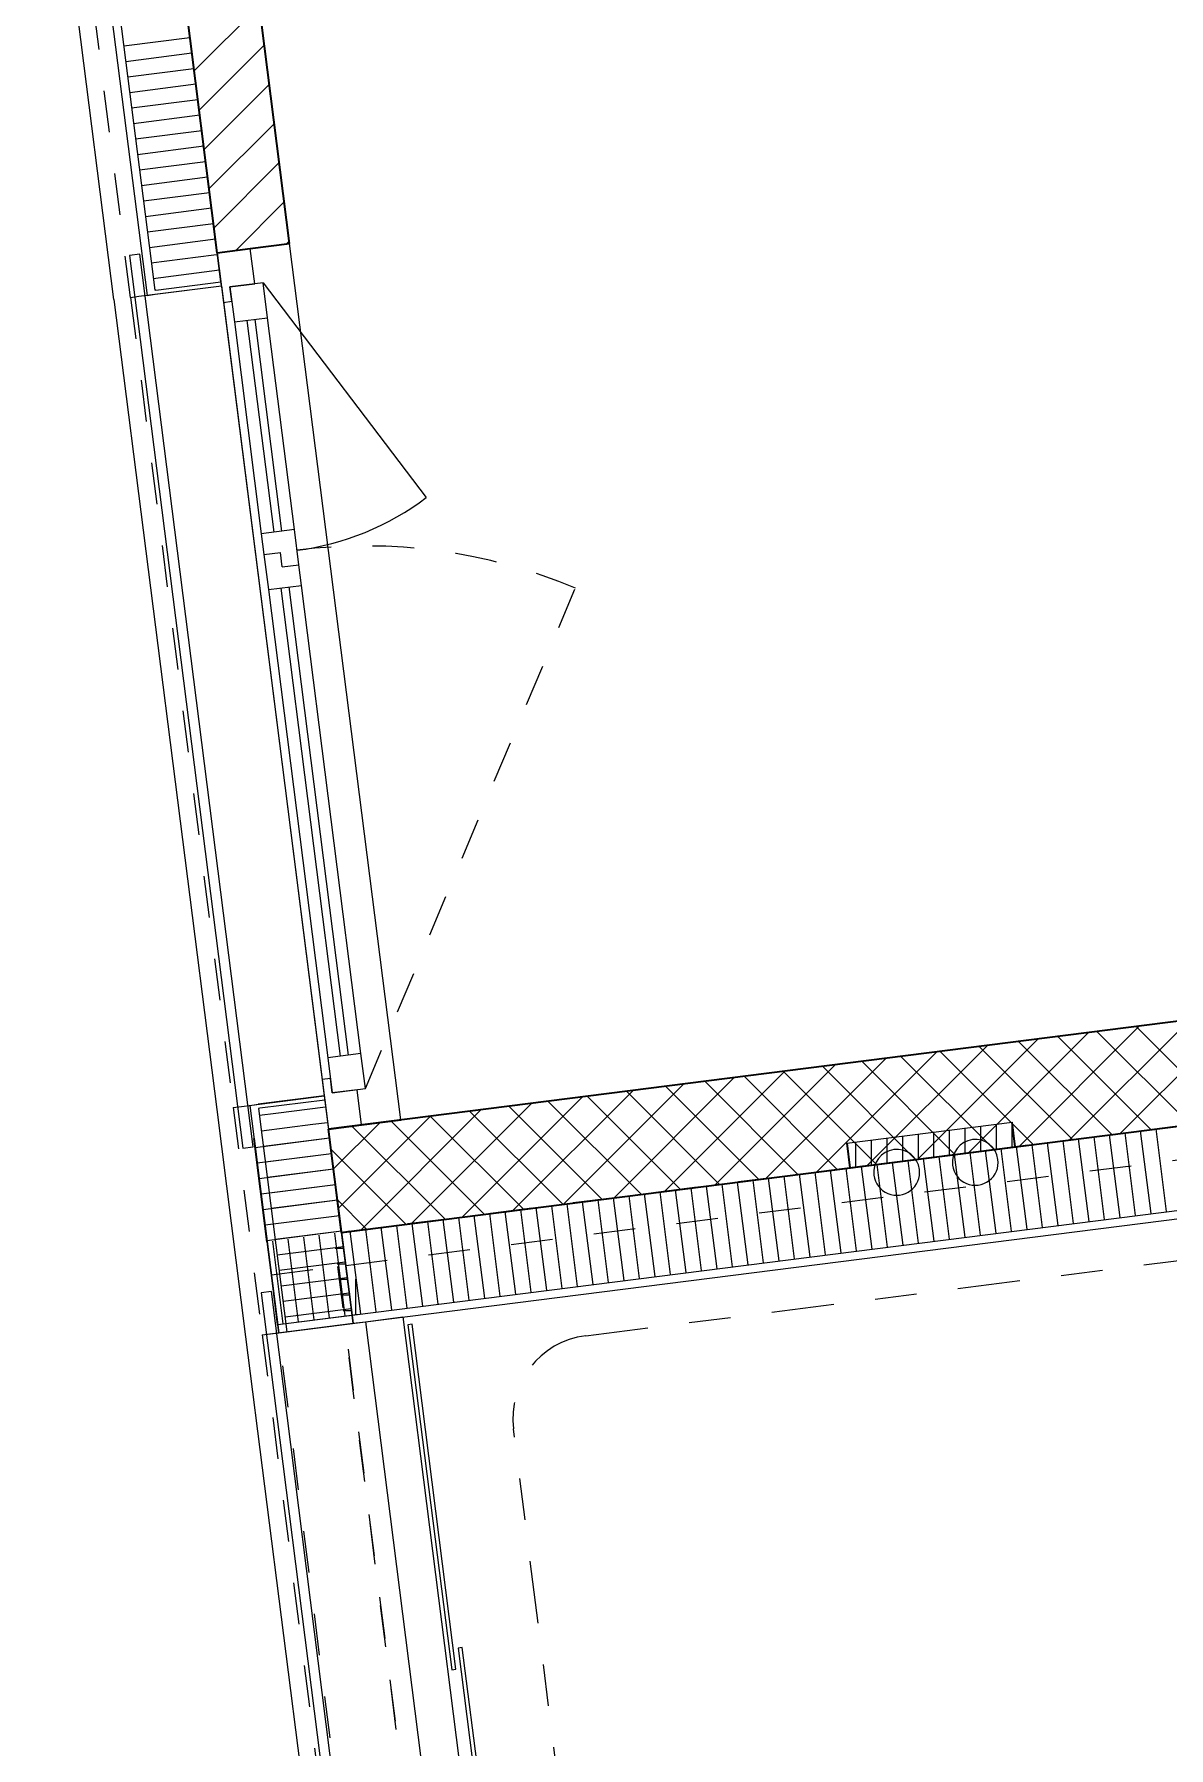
# Model space of a CAD drawing. Header units: metres. Extents: x 2713679.5 to 2713747.3, y 1226017.1 to 1226104.2.
# Drawn here: x 2713694.577 to 2713697.3, y 1226024.778 to 1226028.89 of the extents above; entities that cross this region are included whole.
import ezdxf

# ---------------------------------------------------------------- set-up
doc = ezdxf.new("R2010")
doc.units = ezdxf.units.M
doc.header["$MEASUREMENT"] = 0
doc.linetypes.add('Strich 2_1mm', pattern=[0.15, 0.1, -0.05])
doc.linetypes.add('Strichpunkt 3_1_1mm Achsen', pattern=[0.25, 0.15, -0.05, 0, -0.05])
doc.layers.add('plangrafiken', color=251, linetype='Continuous')
doc.layers.add('waende_stuetzen', color=250, linetype='Continuous')

msp = doc.modelspace()

# ---------------------------------------------------------------- linework, layer by layer
at = {"layer": 'plangrafiken', "color": 7, "linetype": 'Continuous', "lineweight": 13}
for p, q in [((2713694.8298, 1226028.3623), (2713694.805, 1226028.3591)), ((2713694.805, 1226028.3591), (2713695.077, 1226026.2166)), ((2713695.1018, 1226026.2197), (2713694.8298, 1226028.3623)), ((2713696.7361, 1226026.1953), (2713696.7361, 1226026.2558)), ((2713696.7736, 1226026.2), (2713696.7736, 1226026.2605)), ((2713696.8111, 1226026.2048), (2713696.8111, 1226026.2653)), ((2713696.8486, 1226026.2096), (2713696.8486, 1226026.27)), ((2713696.8861, 1226026.2143), (2713696.8861, 1226026.2748)), ((2713696.9236, 1226026.2191), (2713696.9236, 1226026.2796)), ((2713695.077, 1226026.2166), (2713695.1018, 1226026.2197)), ((2713696.5486, 1226026.1715), (2713696.5486, 1226026.232)), ((2713696.5861, 1226026.1762), (2713696.5861, 1226026.2367)), ((2713696.6236, 1226026.181), (2713696.6236, 1226026.2415)), ((2713696.6611, 1226026.1858), (2713696.6611, 1226026.2462)), ((2713696.6986, 1226026.1905), (2713696.6986, 1226026.251)), ((2713695.3126, 1226026.0146), (2713695.3143, 1226026.0146)), ((2713695.2989, 1226025.9771), (2713695.319, 1226025.9771)), ((2713695.3036, 1226025.9396), (2713695.3238, 1226025.9396)), ((2713695.3084, 1226025.9021), (2713695.3285, 1226025.9021)), ((2713695.3486, 1226025.8176), (2713695.3486, 1226025.9027)), ((2713695.1458, 1226025.8725), (2713695.121, 1226025.8693)), ((2713695.121, 1226025.8693), (2713695.8361, 1226020.2345)), ((2713695.8609, 1226020.2377), (2713695.1458, 1226025.8725)), ((2713695.3131, 1226025.8646), (2713695.3333, 1226025.8646)), ((2713695.3179, 1226025.8271), (2713695.3381, 1226025.8271)), ((2713695.3717, 1226025.8004), (2713695.461, 1226025.8117)), ((2713695.461, 1226025.8117), (2713696.1465, 1226020.41))]:
    msp.add_line(p, q, dxfattribs=at)
at = {"layer": 'plangrafiken', "color": 7, "linetype": 'Continuous', "lineweight": 18}
for p, q in [((2713696.5269, 1226026.2292), (2713696.9237, 1226026.2796)), ((2713696.9313, 1226026.22), (2713696.5345, 1226026.1697)), ((2713695.1108, 1226026.1883), (2713695.1389, 1226025.9669)), ((2713695.3394, 1226025.8164), (2713695.3142, 1226026.0148)), ((2713695.1807, 1226025.7963), (2713695.3567, 1226025.8186)), ((2713695.1634, 1226025.7739), (2713695.3592, 1226025.7988))]:
    msp.add_line(p, q, dxfattribs=at)
at = {"layer": 'plangrafiken', "color": 7, "linetype": 'Continuous', "lineweight": 35}
for p, q in [((2713696.9313, 1226026.22), (2713696.9237, 1226026.2796)), ((2713696.5269, 1226026.2292), (2713696.5345, 1226026.1697)), ((2713695.3142, 1226026.0148), (2713695.3341, 1226026.0174))]:
    msp.add_line(p, q, dxfattribs=at)
at = {"layer": 'plangrafiken', "color": 7, "linetype": 'Strichpunkt 3_1_1mm Achsen', "lineweight": 18}
for p, q in [((2713695.9002, 1226025.7666), (2713698.6481, 1226026.1154)), ((2713696.3526, 1226020.6126), (2713695.7269, 1226025.543))]:
    msp.add_line(p, q, dxfattribs=at)
at = {"layer": 'plangrafiken', "color": 7, "linetype": 'Strich 2_1mm', "lineweight": 13}
for p, q in [((2713695.1457, 1226025.9128), (2713695.3045, 1226025.933)), ((2713695.3045, 1226025.933), (2713696.0246, 1226020.2585)), ((2713695.8659, 1226020.2383), (2713695.1457, 1226025.9128))]:
    msp.add_line(p, q, dxfattribs=at)
at = {"layer": 'plangrafiken', "color": 7, "linetype": 'Continuous', "lineweight": 18}
for centre, start, end in [((2713696.6467, 1226026.1587), 7.2326, 187.2326), ((2713696.8352, 1226026.1827), 7.2326, 187.2326), ((2713696.8352, 1226026.1827), 187.2326, 7.2326), ((2713696.6467, 1226026.1587), 187.2326, 7.2326)]:
    msp.add_arc(centre, 0.055, start, end, dxfattribs=at)
at = {"layer": 'plangrafiken', "color": 7, "linetype": 'Strichpunkt 3_1_1mm Achsen', "lineweight": 18}
msp.add_arc((2713695.9253, 1226025.5682), 0.2, 97.2326, 187.2326, dxfattribs=at)
at = {"layer": 'waende_stuetzen', "color": 7, "linetype": 'Continuous', "lineweight": 13}
for p, q in [((2713695.0259, 1226028.2866), (2713694.7981, 1226030.0822)), ((2713694.768, 1226028.2539), (2713694.5766, 1226029.7618)), ((2713695.0159, 1226028.366), (2713695.031, 1226028.2469)), ((2713695.1059, 1226028.2917), (2713695.0952, 1226028.376)), ((2713695.4564, 1226026.2849), (2713695.1895, 1226028.388)), ((2713695.0259, 1226028.2866), (2713695.2727, 1226026.3422)), ((2713695.1258, 1226028.2942), (2713695.0464, 1226028.2842)), ((2713695.0464, 1226028.2842), (2713695.1059, 1226028.2917)), ((2713695.0508, 1226028.2494), (2713695.0464, 1226028.2842)), ((2713695.0464, 1226028.2842), (2713695.0571, 1226028.1998)), ((2713695.1365, 1226028.2099), (2713695.1258, 1226028.2942)), ((2713695.1258, 1226028.2942), (2713695.5175, 1226027.7787)), ((2713694.768, 1226028.2539), (2713695.0148, 1226026.3095)), ((2713695.031, 1226028.2469), (2713695.0508, 1226028.2494)), ((2713695.031, 1226028.2469), (2713695.2677, 1226026.3819)), ((2713695.0571, 1226028.1998), (2713695.1365, 1226028.2099)), ((2713695.0571, 1226028.1998), (2713695.1216, 1226027.6914)), ((2713695.0869, 1226028.2036), (2713695.1514, 1226027.6952)), ((2713695.1712, 1226027.6977), (2713695.1067, 1226028.2061)), ((2713695.201, 1226027.7015), (2713695.1365, 1226028.2099)), ((2713695.201, 1226027.7015), (2713695.1216, 1226027.6914)), ((2713695.2117, 1226027.6172), (2713695.201, 1226027.7015)), ((2713695.1216, 1226027.6914), (2713695.1279, 1226027.6418)), ((2713695.1279, 1226027.6418), (2713695.1676, 1226027.6469)), ((2713695.1279, 1226027.6418), (2713695.1386, 1226027.5575)), ((2713695.172, 1226027.6121), (2713695.1676, 1226027.6469)), ((2713695.172, 1226027.6121), (2713695.2117, 1226027.6172)), ((2713695.218, 1226027.5676), (2713695.2117, 1226027.6172)), ((2713695.1386, 1226027.5575), (2713695.218, 1226027.5676)), ((2713695.1386, 1226027.5575), (2713695.2812, 1226026.434)), ((2713695.1684, 1226027.5613), (2713695.311, 1226026.4378)), ((2713695.3308, 1226026.4403), (2713695.1882, 1226027.5638)), ((2713695.3606, 1226026.4441), (2713695.218, 1226027.5676)), ((2713695.3606, 1226026.4441), (2713695.2812, 1226026.434)), ((2713695.2812, 1226026.434), (2713695.2919, 1226026.3497)), ((2713695.3713, 1226026.3598), (2713695.3606, 1226026.4441)), ((2713695.2875, 1226026.3844), (2713695.2677, 1226026.3819)), ((2713695.2677, 1226026.3819), (2713695.2828, 1226026.2628)), ((2713695.2919, 1226026.3497), (2713695.2875, 1226026.3844)), ((2713695.2727, 1226026.3422), (2713695.3419, 1226025.7966)), ((2713695.2919, 1226026.3497), (2713695.3713, 1226026.3598)), ((2713695.3514, 1226026.3572), (2713695.2919, 1226026.3497)), ((2713695.3621, 1226026.2729), (2713695.3514, 1226026.3572)), ((2713695.0148, 1226026.3095), (2713695.084, 1226025.7638)), ((2713695.084, 1226025.7638), (2713695.7865, 1226020.2282)), ((2713695.3419, 1226025.7966), (2713695.3717, 1226025.8004)), ((2713695.3717, 1226025.8004), (2713696.0742, 1226020.2648)), ((2713695.4833, 1226025.7944), (2713695.4734, 1226025.7931)), ((2713695.4734, 1226025.7931), (2713695.5785, 1226024.9648)), ((2713695.5885, 1226024.966), (2713695.4833, 1226025.7944)), ((2713695.604, 1226025.0184), (2713695.5941, 1226025.0171)), ((2713695.5941, 1226025.0171), (2713695.7137, 1226024.0747)), ((2713695.7236, 1226024.0759), (2713695.604, 1226025.0184)), ((2713695.5785, 1226024.9648), (2713695.5885, 1226024.966))]:
    msp.add_line(p, q, dxfattribs=at)
at = {"layer": 'waende_stuetzen', "color": 7, "linetype": 'Continuous', "lineweight": 18}
for p, q in [((2713694.6359, 1226029.9306), (2713694.8474, 1226028.2637)), ((2713694.6557, 1226029.9331), (2713694.8572, 1226028.3456)), ((2713695.0259, 1226028.2866), (2713695.0159, 1226028.366)), ((2713695.0247, 1226028.2963), (2713695.0159, 1226028.3657)), ((2713694.8572, 1226028.3456), (2713694.866, 1226028.2761)), ((2713694.8275, 1226028.2614), (2713695.0259, 1226028.2866)), ((2713694.8685, 1226028.2765), (2713694.866, 1226028.2761)), ((2713694.8672, 1226028.2662), (2713695.026, 1226028.2864)), ((2713694.8685, 1226028.2765), (2713695.0247, 1226028.2963)), ((2713695.026, 1226028.2864), (2713695.0247, 1226028.2963)), ((2713694.8077, 1226028.2589), (2713694.8275, 1226028.2614)), ((2713694.8474, 1226028.2637), (2713694.8672, 1226028.2662)), ((2713695.0743, 1226026.317), (2713695.2727, 1226026.3422)), ((2713695.2727, 1226026.3422), (2713695.114, 1226026.3221)), ((2713695.2727, 1226026.3422), (2713695.2828, 1226026.2628)), ((2713695.2727, 1226026.3422), (2713695.274, 1226026.3323)), ((2713695.0544, 1226026.3145), (2713695.0743, 1226026.317)), ((2713695.0941, 1226026.3195), (2713695.114, 1226026.3221)), ((2713695.0941, 1226026.3195), (2713695.1634, 1226025.7739)), ((2713695.1177, 1226026.3125), (2713695.1152, 1226026.3121)), ((2713695.1152, 1226026.3121), (2713695.124, 1226026.2427)), ((2713695.274, 1226026.3323), (2713695.1177, 1226026.3125)), ((2713695.274, 1226026.3323), (2713695.2828, 1226026.2628)), ((2713695.3419, 1226025.7966), (2713695.2828, 1226026.2628)), ((2713695.124, 1226026.2427), (2713695.1832, 1226025.7764)), ((2713695.1634, 1226025.7739), (2713698.6355, 1226026.2146)), ((2713695.3394, 1226025.8164), (2713698.633, 1226026.2344)), ((2713695.1609, 1226025.7938), (2713695.1357, 1226025.9922)), ((2713695.1609, 1226025.7938), (2713695.3394, 1226025.8164)), ((2713695.1237, 1226025.7689), (2713695.3419, 1226025.7966)), ((2713695.1634, 1226025.7739), (2713695.1609, 1226025.7938)), ((2713695.1634, 1226025.7739), (2713695.1832, 1226025.7764))]:
    msp.add_line(p, q, dxfattribs=at)
at = {"layer": 'waende_stuetzen', "color": 7, "linetype": 'Continuous', "lineweight": 35}
for p, q in [((2713695.0159, 1226028.3657), (2713694.8144, 1226029.9532)), ((2713695.1895, 1226028.388), (2713695.0913, 1226029.1618)), ((2713695.0159, 1226028.366), (2713695.0952, 1226028.376)), ((2713695.0952, 1226028.376), (2713695.1895, 1226028.388)), ((2713698.993, 1226026.7337), (2713695.2828, 1226026.2628)), ((2713695.3142, 1226026.0148), (2713698.6277, 1226026.4353)), ((2713695.2828, 1226026.2628), (2713695.3621, 1226026.2729)), ((2713695.3142, 1226026.0148), (2713695.2828, 1226026.2628)), ((2713695.3621, 1226026.2729), (2713695.4564, 1226026.2849)), ((2713695.1357, 1226025.9922), (2713695.1042, 1226026.2402))]:
    msp.add_line(p, q, dxfattribs=at)
at = {"layer": 'waende_stuetzen', "color": 7, "linetype": 'Strich 2_1mm', "lineweight": 13}
for p, q in [((2713694.8077, 1226028.2589), (2713694.6113, 1226029.8065)), ((2713694.8077, 1226028.2589), (2713695.0544, 1226026.3145)), ((2713695.3713, 1226026.3598), (2713695.8753, 1226027.5608)), ((2713698.7467, 1226026.4504), (2713695.3142, 1226026.0148)), ((2713695.3243, 1226025.9355), (2713698.7568, 1226026.3711)), ((2713695.0544, 1226026.3145), (2713695.1237, 1226025.7689)), ((2713695.3142, 1226026.0148), (2713695.3243, 1226025.9355)), ((2713695.1237, 1226025.7689), (2713695.1435, 1226025.7714)), ((2713695.1237, 1226025.7689), (2713695.8262, 1226020.2333)), ((2713695.1435, 1226025.7714), (2713695.1634, 1226025.7739)), ((2713695.1634, 1226025.7739), (2713695.3221, 1226025.7941)), ((2713696.0246, 1226020.2585), (2713695.3221, 1226025.7941))]:
    msp.add_line(p, q, dxfattribs=at)
at = {"layer": 'waende_stuetzen', "color": 18, "linetype": 'Continuous', "lineweight": 0, "true_color": 0x000000}
for p, q in [((2713694.9605, 1226028.8023), (2713695.117, 1226028.9589)), ((2713694.7916, 1226028.8626), (2713694.9503, 1226028.8828)), ((2713694.7963, 1226028.8254), (2713694.955, 1226028.8456)), ((2713694.9724, 1226028.7082), (2713695.129, 1226028.8648)), ((2713694.801, 1226028.7882), (2713694.9597, 1226028.8084)), ((2713694.8057, 1226028.751), (2713694.9644, 1226028.7712)), ((2713694.9844, 1226028.6141), (2713695.1409, 1226028.7706)), ((2713694.8104, 1226028.7138), (2713694.9692, 1226028.734)), ((2713694.8152, 1226028.6766), (2713694.9739, 1226028.6968)), ((2713694.8199, 1226028.6394), (2713694.9786, 1226028.6596)), ((2713694.9963, 1226028.52), (2713695.1529, 1226028.6765)), ((2713694.8246, 1226028.6022), (2713694.9833, 1226028.6224)), ((2713694.8293, 1226028.565), (2713694.988, 1226028.5851)), ((2713695.0083, 1226028.4259), (2713695.1648, 1226028.5824)), ((2713694.834, 1226028.5278), (2713694.9928, 1226028.5479)), ((2713694.8388, 1226028.4906), (2713694.9975, 1226028.5107)), ((2713695.0601, 1226028.3716), (2713695.1767, 1226028.4883)), ((2713694.8435, 1226028.4534), (2713695.0022, 1226028.4735)), ((2713694.8482, 1226028.4162), (2713695.0069, 1226028.4363)), ((2713694.8529, 1226028.379), (2713695.0117, 1226028.3991)), ((2713695.1815, 1226028.387), (2713695.1887, 1226028.3941)), ((2713694.8576, 1226028.3418), (2713695.0079, 1226028.3609)), ((2713695.0079, 1226028.3609), (2713695.0164, 1226028.3619)), ((2713694.8624, 1226028.3046), (2713694.9289, 1226028.313)), ((2713694.9289, 1226028.313), (2713695.0211, 1226028.3247)), ((2713696.9402, 1226026.2212), (2713697.2288, 1226026.5098)), ((2713697.0616, 1226026.2366), (2713697.3503, 1226026.5252)), ((2713697.1831, 1226026.252), (2713697.4718, 1226026.5406)), ((2713697.445, 1226026.2852), (2713697.2214, 1226026.5089)), ((2713696.5757, 1226026.1749), (2713696.8643, 1226026.4636)), ((2713696.6972, 1226026.1903), (2713696.9858, 1226026.479)), ((2713696.8187, 1226026.2058), (2713697.1073, 1226026.4944)), ((2713697.0686, 1226026.2375), (2713696.8449, 1226026.4611)), ((2713697.1627, 1226026.2494), (2713696.9391, 1226026.473)), ((2713697.2568, 1226026.2614), (2713697.0332, 1226026.485)), ((2713697.3509, 1226026.2733), (2713697.1273, 1226026.4969)), ((2713696.3327, 1226026.1441), (2713696.6214, 1226026.4327)), ((2713696.4542, 1226026.1595), (2713696.7429, 1226026.4481)), ((2713696.7862, 1226026.2016), (2713696.5626, 1226026.4253)), ((2713696.8803, 1226026.2136), (2713696.6567, 1226026.4372)), ((2713696.9744, 1226026.2255), (2713696.7508, 1226026.4491)), ((2713695.9683, 1226026.0978), (2713696.2569, 1226026.3865)), ((2713696.0898, 1226026.1133), (2713696.3784, 1226026.4019)), ((2713696.2113, 1226026.1287), (2713696.4999, 1226026.4173)), ((2713696.5038, 1226026.1658), (2713696.2802, 1226026.3894)), ((2713696.598, 1226026.1777), (2713696.3743, 1226026.4014)), ((2713696.6921, 1226026.1897), (2713696.4685, 1226026.4133)), ((2713695.6038, 1226026.0516), (2713695.8925, 1226026.3402)), ((2713695.7253, 1226026.067), (2713696.014, 1226026.3556)), ((2713695.8468, 1226026.0824), (2713696.1354, 1226026.3711)), ((2713696.1274, 1226026.118), (2713695.9037, 1226026.3416)), ((2713696.2215, 1226026.13), (2713695.9978, 1226026.3536)), ((2713696.3156, 1226026.1419), (2713696.092, 1226026.3655)), ((2713696.4097, 1226026.1539), (2713696.1861, 1226026.3775)), ((2713695.1173, 1226026.2957), (2713695.1568, 1226026.3007)), ((2713695.1568, 1226026.3007), (2713695.276, 1226026.3159)), ((2713695.3609, 1226026.0208), (2713695.6495, 1226026.3094)), ((2713695.4824, 1226026.0362), (2713695.771, 1226026.3248)), ((2713695.845, 1226026.0822), (2713695.6214, 1226026.3058)), ((2713695.9391, 1226026.0941), (2713695.7155, 1226026.3178)), ((2713696.0332, 1226026.1061), (2713695.8096, 1226026.3297)), ((2713695.122, 1226026.2585), (2713695.2452, 1226026.2741)), ((2713695.2452, 1226026.2741), (2713695.2808, 1226026.2786)), ((2713695.283, 1226026.2611), (2713695.2851, 1226026.2631)), ((2713695.2949, 1226026.1669), (2713695.4065, 1226026.2786)), ((2713695.3069, 1226026.0728), (2713695.528, 1226026.294)), ((2713695.5626, 1226026.0464), (2713695.339, 1226026.27)), ((2713695.6567, 1226026.0583), (2713695.4331, 1226026.2819)), ((2713695.7509, 1226026.0702), (2713695.5272, 1226026.2939)), ((2713697.2573, 1226026.0598), (2713697.2322, 1226026.2582)), ((2713697.2945, 1226026.0645), (2713697.2694, 1226026.263)), ((2713695.1069, 1226026.2188), (2713695.2855, 1226026.2414)), ((2713695.1268, 1226026.2213), (2713695.2855, 1226026.2414)), ((2713695.4685, 1226026.0344), (2713695.289, 1226026.2139)), ((2713696.9225, 1226026.0173), (2713696.8973, 1226026.2157)), ((2713696.9597, 1226026.0221), (2713696.9345, 1226026.2205)), ((2713696.9969, 1226026.0268), (2713696.9717, 1226026.2252)), ((2713697.0341, 1226026.0315), (2713697.0089, 1226026.2299)), ((2713697.0713, 1226026.0362), (2713697.0461, 1226026.2346)), ((2713697.1085, 1226026.0409), (2713697.0833, 1226026.2393)), ((2713697.1457, 1226026.0457), (2713697.1205, 1226026.2441)), ((2713697.1829, 1226026.0504), (2713697.1578, 1226026.2488)), ((2713697.2201, 1226026.0551), (2713697.195, 1226026.2535)), ((2713695.1116, 1226026.1816), (2713695.2902, 1226026.2042)), ((2713695.1315, 1226026.1841), (2713695.2902, 1226026.2042)), ((2713696.5877, 1226025.9748), (2713696.5625, 1226026.1732)), ((2713696.6249, 1226025.9796), (2713696.5997, 1226026.178)), ((2713696.6621, 1226025.9843), (2713696.6369, 1226026.1827)), ((2713696.6993, 1226025.989), (2713696.6741, 1226026.1874)), ((2713696.7365, 1226025.9937), (2713696.7113, 1226026.1921)), ((2713696.7737, 1226025.9984), (2713696.7485, 1226026.1969)), ((2713696.8109, 1226026.0032), (2713696.7857, 1226026.2016)), ((2713696.8481, 1226026.0079), (2713696.8229, 1226026.2063)), ((2713696.8853, 1226026.0126), (2713696.8601, 1226026.211)), ((2713695.1164, 1226026.1444), (2713695.2949, 1226026.167)), ((2713695.1362, 1226026.1469), (2713695.2949, 1226026.167)), ((2713696.2901, 1226025.9371), (2713696.2649, 1226026.1355)), ((2713696.3273, 1226025.9418), (2713696.3021, 1226026.1402)), ((2713696.3645, 1226025.9465), (2713696.3393, 1226026.1449)), ((2713696.4017, 1226025.9512), (2713696.3765, 1226026.1496)), ((2713696.4389, 1226025.956), (2713696.4137, 1226026.1544)), ((2713696.4761, 1226025.9607), (2713696.4509, 1226026.1591)), ((2713696.5133, 1226025.9654), (2713696.4881, 1226026.1638)), ((2713696.5505, 1226025.9701), (2713696.5253, 1226026.1685)), ((2713695.1211, 1226026.1072), (2713695.2996, 1226026.1298)), ((2713695.1258, 1226026.07), (2713695.3044, 1226026.0926)), ((2713695.1409, 1226026.1097), (2713695.2996, 1226026.1298)), ((2713695.1456, 1226026.0725), (2713695.3044, 1226026.0926)), ((2713695.3744, 1226026.0225), (2713695.3044, 1226026.0925)), ((2713695.9553, 1226025.8946), (2713695.9301, 1226026.093)), ((2713695.9925, 1226025.8993), (2713695.9673, 1226026.0977)), ((2713696.0297, 1226025.904), (2713696.0045, 1226026.1024)), ((2713696.0669, 1226025.9087), (2713696.0417, 1226026.1072)), ((2713696.1041, 1226025.9135), (2713696.0789, 1226026.1119)), ((2713696.1413, 1226025.9182), (2713696.1161, 1226026.1166)), ((2713696.1785, 1226025.9229), (2713696.1533, 1226026.1213)), ((2713696.2157, 1226025.9276), (2713696.1905, 1226026.126)), ((2713696.2529, 1226025.9323), (2713696.2277, 1226026.1308)), ((2713695.1305, 1226026.0328), (2713695.3091, 1226026.0554)), ((2713695.1504, 1226026.0353), (2713695.3091, 1226026.0554)), ((2713695.6205, 1226025.8521), (2713695.5953, 1226026.0505)), ((2713695.6577, 1226025.8568), (2713695.6325, 1226026.0552)), ((2713695.6949, 1226025.8615), (2713695.6697, 1226026.0599)), ((2713695.7321, 1226025.8663), (2713695.7069, 1226026.0647)), ((2713695.7693, 1226025.871), (2713695.7441, 1226026.0694)), ((2713695.8065, 1226025.8757), (2713695.7813, 1226026.0741)), ((2713695.8437, 1226025.8804), (2713695.8185, 1226026.0788)), ((2713695.8809, 1226025.8851), (2713695.8557, 1226026.0835)), ((2713695.9181, 1226025.8899), (2713695.8929, 1226026.0883)), ((2713695.1352, 1226025.9956), (2713695.3138, 1226026.0182)), ((2713695.1551, 1226025.9981), (2713695.3138, 1226026.0182)), ((2713695.2856, 1226025.8096), (2713695.2605, 1226026.008)), ((2713695.3228, 1226025.8143), (2713695.2977, 1226026.0127)), ((2713695.3601, 1226025.819), (2713695.3349, 1226026.0175)), ((2713695.3973, 1226025.8238), (2713695.3721, 1226026.0222)), ((2713695.4345, 1226025.8285), (2713695.4093, 1226026.0269)), ((2713695.4717, 1226025.8332), (2713695.4465, 1226026.0316)), ((2713695.5089, 1226025.8379), (2713695.4837, 1226026.0363)), ((2713695.5461, 1226025.8426), (2713695.5209, 1226026.0411)), ((2713695.5833, 1226025.8474), (2713695.5581, 1226026.0458)), ((2713695.174, 1226025.7954), (2713695.1489, 1226025.9938)), ((2713695.1598, 1226025.9609), (2713695.3185, 1226025.981)), ((2713695.2112, 1226025.8002), (2713695.1861, 1226025.9986)), ((2713695.2484, 1226025.8049), (2713695.2233, 1226026.0033)), ((2713695.1645, 1226025.9237), (2713695.3232, 1226025.9438)), ((2713695.1692, 1226025.8865), (2713695.328, 1226025.9066)), ((2713695.174, 1226025.8493), (2713695.3327, 1226025.8694)), ((2713695.1787, 1226025.8121), (2713695.3374, 1226025.8322))]:
    msp.add_line(p, q, dxfattribs=at)
at = {"layer": 'waende_stuetzen', "color": 7, "linetype": 'Continuous', "lineweight": 13}
msp.add_arc((2713695.1258, 1226028.2942), 0.6475, 277.2326, 307.2326, dxfattribs=at)
at = {"layer": 'waende_stuetzen', "color": 7, "linetype": 'Strich 2_1mm', "lineweight": 13}
msp.add_arc((2713695.3713, 1226026.3598), 1.3025, 67.2326, 97.2326, dxfattribs=at)

doc.saveas('drawing.dxf')
